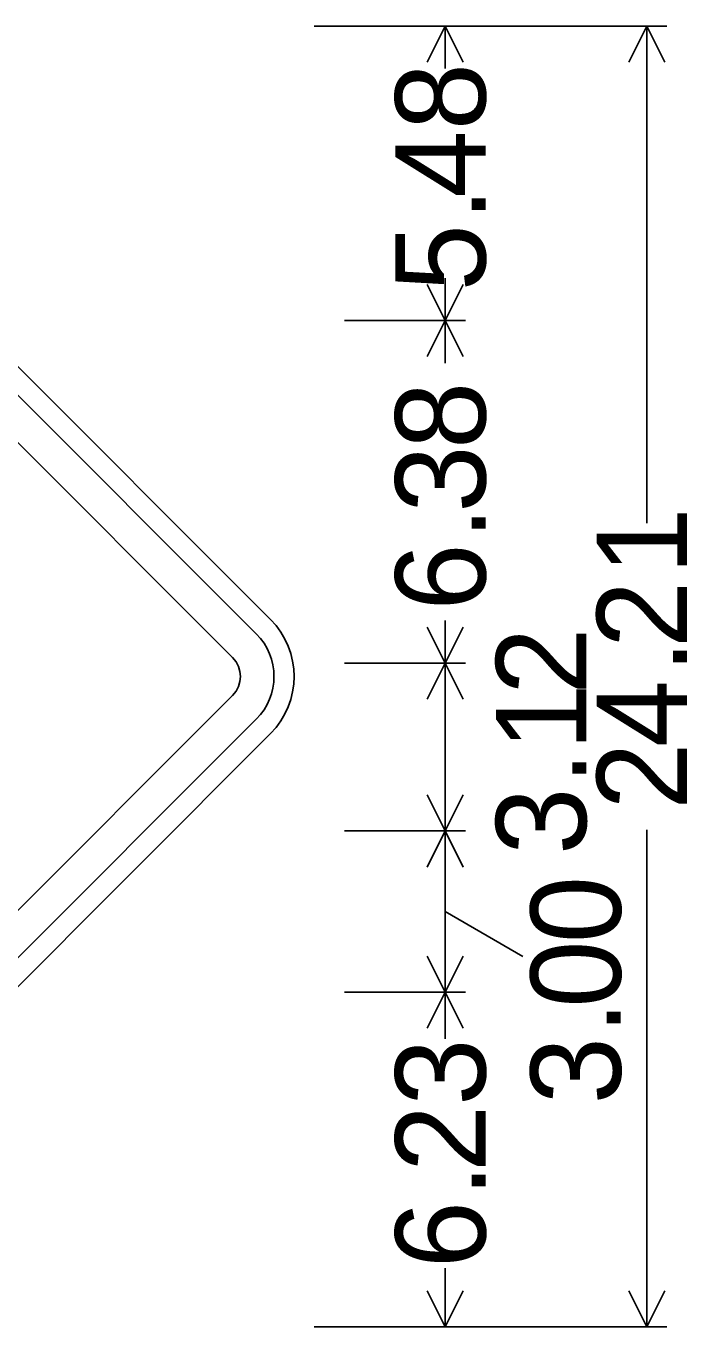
# Model space of a CAD drawing. Extents: x -16.4 to 34, y -1.4 to 22.
# Drawn here: x -9.521 to -8.496, y 3.301 to 5.319 of the extents above; entities that cross this region are included whole.
import ezdxf

# ---------------------------------------------------------------- set-up
doc = ezdxf.new("R2010")
doc.units = 0
doc.layers.add('BR_P_Brg_Centerline', color=7, linetype='Continuous')
doc.layers.add('SV_X_Control_Cells_Found', color=7, linetype='Continuous')

msp = doc.modelspace()

# ---------------------------------------------------------------- linework, layer by layer
at = {"layer": 'BR_P_Brg_Centerline'}
for p, q in [((-9.142, 4.3984), (-10.0259, 5.2823)), ((-9.1641, 4.3763), (-10.048, 5.2602)), ((-10.0848, 5.2233), (-9.201, 4.3395)), ((-9.201, 4.2805), (-10.0848, 3.3967)), ((-10.048, 3.3598), (-9.1641, 4.2437)), ((-10.0259, 3.3377), (-9.142, 4.2216))]:
    msp.add_line(p, q, dxfattribs=at)
for radius in [0.125, 0.0937, 0.0417]:
    msp.add_arc((-9.2304, 4.31), radius, 315, 45, dxfattribs=at)
at = {"layer": 'SV_X_Control_Cells_Found'}
for p, q in [((-8.5273, 5.3189), (-9.0742, 5.3189)), ((-8.8398, 5.3189), (-9.0273, 5.3189)), ((-8.899, 5.263), (-8.871, 5.3189)), ((-8.871, 5.253), (-8.871, 5.3189)), ((-8.8431, 5.263), (-8.871, 5.3189)), ((-8.5865, 5.263), (-8.5585, 5.3189)), ((-8.5585, 4.5477), (-8.5585, 5.3189)), ((-8.5306, 5.263), (-8.5585, 5.3189)), ((-8.871, 4.9279), (-8.871, 4.8621)), ((-8.899, 4.918), (-8.871, 4.8621)), ((-8.8431, 4.918), (-8.871, 4.8621)), ((-8.8398, 4.8621), (-9.0273, 4.8621)), ((-8.899, 4.8062), (-8.871, 4.8621)), ((-8.871, 4.7962), (-8.871, 4.8621)), ((-8.8431, 4.8062), (-8.871, 4.8621)), ((-8.899, 4.3867), (-8.871, 4.3308)), ((-8.871, 4.3967), (-8.871, 4.3308)), ((-8.8431, 4.3867), (-8.871, 4.3308)), ((-8.8398, 4.3308), (-9.0273, 4.3308)), ((-8.899, 4.2749), (-8.871, 4.3308)), ((-8.871, 4.2006), (-8.871, 4.3308)), ((-8.8431, 4.2749), (-8.871, 4.3308)), ((-8.871, 4.2006), (-8.871, 4.0704)), ((-8.899, 4.1263), (-8.871, 4.0704)), ((-8.8431, 4.1263), (-8.871, 4.0704)), ((-8.8398, 4.0704), (-9.0273, 4.0704)), ((-8.899, 4.0145), (-8.871, 4.0704)), ((-8.871, 3.9454), (-8.871, 4.0704)), ((-8.8431, 4.0145), (-8.871, 4.0704)), ((-8.5585, 4.0723), (-8.5585, 3.3011)), ((-8.871, 3.9454), (-8.871, 3.8204)), ((-8.871, 3.9454), (-8.7506, 3.8757)), ((-8.899, 3.8763), (-8.871, 3.8204)), ((-8.8431, 3.8763), (-8.871, 3.8204)), ((-8.8398, 3.8204), (-9.0273, 3.8204)), ((-8.8398, 3.8204), (-9.0273, 3.8204)), ((-8.899, 3.7645), (-8.871, 3.8204)), ((-8.871, 3.7479), (-8.871, 3.8204)), ((-8.8431, 3.7645), (-8.871, 3.8204)), ((-8.871, 3.3922), (-8.871, 3.3011)), ((-8.899, 3.357), (-8.871, 3.3011)), ((-8.8431, 3.357), (-8.871, 3.3011)), ((-8.5865, 3.357), (-8.5585, 3.3011)), ((-8.5306, 3.357), (-8.5585, 3.3011)), ((-8.5273, 3.3011), (-9.0742, 3.3011)), ((-8.8398, 3.3011), (-9.0273, 3.3011))]:
    msp.add_line(p, q, dxfattribs=at)

# ---------------------------------------------------------------- texts
for s, p in [('8', (-8.8085, 5.1573)), ('4', (-8.8085, 5.0526)), ('.', (-8.8085, 5.0166)), ('5', (-8.8085, 4.9073)), ('8', (-8.8085, 4.6629)), ('3', (-8.8085, 4.5641)), ('1', (-8.496, 4.468)), ('.', (-8.8085, 4.5222)), ('6', (-8.8085, 4.4122)), ('2', (-8.496, 4.3542)), ('2', (-8.6523, 4.2815)), ('.', (-8.496, 4.3149)), ('4', (-8.496, 4.2004)), ('1', (-8.6523, 4.1951)), ('2', (-8.496, 4.1035)), ('.', (-8.6523, 4.1421)), ('3', (-8.6523, 4.0334)), ('0', (-8.5987, 3.8964)), ('0', (-8.5987, 3.7963)), ('.', (-8.5987, 3.7551)), ('3', (-8.8085, 3.6442)), ('3', (-8.5987, 3.6465)), ('2', (-8.8085, 3.5415)), ('.', (-8.8085, 3.5022)), ('6', (-8.8085, 3.3922))]:
    msp.add_text(s, height=0.14, rotation=90, dxfattribs=at).set_placement(p)

doc.saveas('drawing.dxf')
